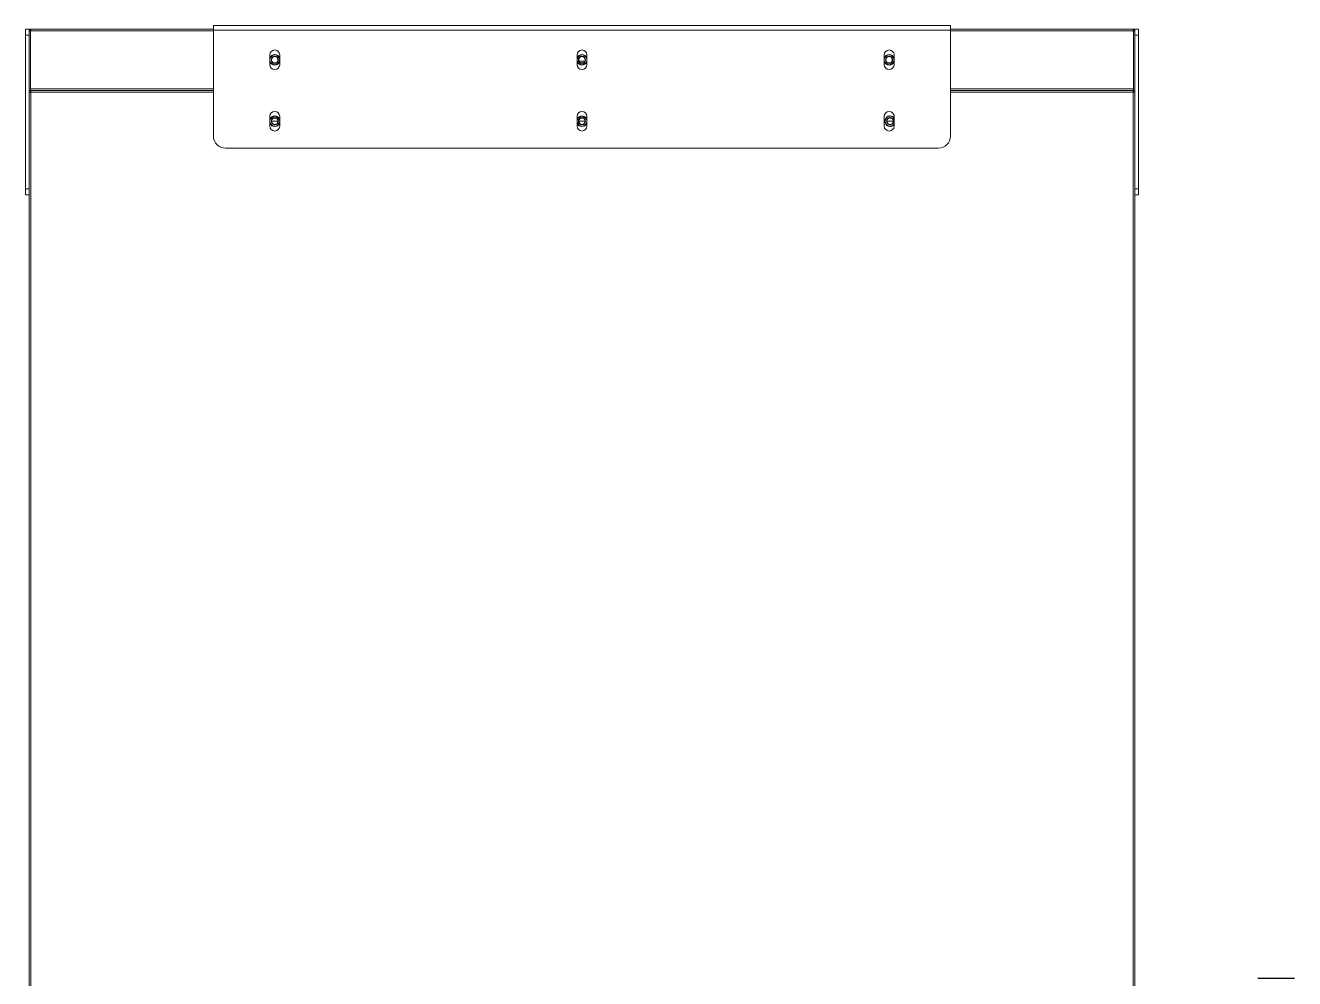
# Model space of a CAD drawing. Header units: millimetres. Extents: x 845401 to 948039, y 511594 to 550263.
# Drawn here: x 923968 to 925001, y 545087 to 545863 of the extents above; entities that cross this region are included whole.
import ezdxf

# ---------------------------------------------------------------- set-up
doc = ezdxf.new("R2010")
doc.units = ezdxf.units.MM
doc.layers.add('A-剖-0.10mm.......SECT-L01', color=255, linetype='Continuous', lineweight=18)
doc.layers.add('粗实线', color=7, linetype='Continuous', lineweight=30)

# ---------------------------------------------------------------- blocks, each defined once
blk = doc.blocks.new('G$CB2AF450D')
at = {"layer": '粗实线'}
blk.add_line((6.4, 385), (36.4, 385), dxfattribs=at)
blk = doc.blocks.new('G$CD7FBC83E')
at = {"color": 253}
for p, q in [((1631.3, 2096.9), (1631.3, 2101.9)), ((1631.3, 2101.9), (1634.3, 2101.9)), ((1634.3, 2101.9), (1634.3, 2100.5)), ((1634.3, 2100.5), (1635.5, 2100.5)), ((1634.3, 2100.5), (1634.3, 2100.2)), ((1634.3, 2100.2), (1634.3, 2096.9)), ((1635.5, 2100.5), (1635.5, 2053.3)), ((1635.5, 2100.5), (1635.5, 2051.9)), ((1635.5, 2100.5), (1784.3, 2100.5)), ((1635.7, 2101.9), (1784.3, 2101.9)), ((1784.3, 2104.9), (2384.3, 2104.9)), ((1784.3, 2100.9), (1784.3, 2104.9)), ((1784.3, 2100.9), (1784.3, 2014.9)), ((2384.3, 2100.9), (1784.3, 2100.9)), ((2384.3, 2104.9), (2384.3, 2100.9)), ((2384.3, 2101.9), (2532.9, 2101.9)), ((2384.3, 2014.9), (2384.3, 2100.9)), ((2384.3, 2100.5), (2533, 2100.5)), ((2533, 2100.5), (2533, 2053.3)), ((2533.1, 2100.5), (2533.1, 2051.9)), ((2534.3, 2100.5), (2533.1, 2100.5)), ((2534.3, 2100.5), (2534.3, 2101.9)), ((2534.3, 2101.9), (2537.3, 2101.9)), ((2534.3, 2100.5), (2534.3, 2100.2)), ((2534.3, 2096.9), (2534.3, 2100.2)), ((2537.3, 2101.9), (2537.3, 2096.9)), ((1634.3, 2096.9), (1631.3, 2096.9)), ((1631.3, 2096.9), (1631.3, 1971.9)), ((1634.3, 2096.9), (1634.3, 1971.9)), ((1635.5, 2095.9), (1635.5, 2095.9)), ((1635.5, 2088), (1635.5, 2088)), ((2533.1, 2095.9), (2533, 2095.9)), ((2533, 2088), (2533.1, 2088)), ((2537.3, 2096.9), (2534.3, 2096.9)), ((2534.3, 2096.9), (2534.3, 1971.9)), ((2537.3, 2096.9), (2537.3, 1971.9)), ((1635.5, 2080.9), (1635.5, 2080.9)), ((1830.3, 2080.9), (1830.3, 2072.9)), ((1838.3, 2072.9), (1838.3, 2080.9)), ((2080.3, 2080.9), (2080.3, 2072.9)), ((2088.3, 2072.9), (2088.3, 2080.9)), ((2330.3, 2080.9), (2330.3, 2072.9)), ((2338.3, 2072.9), (2338.3, 2080.9)), ((2533.1, 2080.9), (2533, 2080.9)), ((1635.5, 2072.9), (1635.5, 2072.9)), ((2082, 2075.7), (2086.6, 2075.7)), ((2533, 2072.9), (2533.1, 2072.9)), ((2533.1, 2066.8), (2533, 2066.8)), ((2533.1, 2066.5), (2533, 2066.5)), ((1635.5, 2065.9), (1635.5, 2065.9)), ((1635.5, 2058), (1635.5, 2058)), ((2533.1, 2065.9), (2533, 2065.9)), ((2533, 2058), (2533.1, 2058)), ((1634.3, 2051.9), (1635.5, 2051.9)), ((1634.3, 2050.6), (1635.5, 2050.6)), ((1635.5, 2051.9), (1635.5, 2053.3)), ((1635.5, 2053.3), (1784.3, 2053.3)), ((1635.5, 2051.9), (1635.5, 2051.9)), ((1635.5, 2051.9), (1784.3, 2051.9)), ((1635.5, 2051.9), (1635.5, 2050.7)), ((1635.5, 2051.9), (1635.5, 2051.9)), ((1635.7, 2050.5), (1635.7, 1030.3)), ((1784.3, 2050.5), (1635.7, 2050.5)), ((2384.3, 2053.3), (2533, 2053.3)), ((2384.3, 2051.9), (2533, 2051.9)), ((2532.9, 2050.5), (2384.3, 2050.5)), ((2532.9, 1030.3), (2532.9, 2050.5)), ((2533, 2053.3), (2533, 2051.9)), ((2533, 2051.9), (2533.1, 2051.9)), ((2533, 2051.9), (2533, 2050.7)), ((2533, 2051.9), (2533.1, 2051.9)), ((2534.3, 2051.9), (2533.1, 2051.9)), ((2534.3, 2050.6), (2533.1, 2050.6)), ((1830.3, 2030.9), (1830.3, 2022.9)), ((1830.9, 2026.9), (1836.1, 2026.9)), ((1838.3, 2022.9), (1838.3, 2030.9)), ((2080.3, 2030.9), (2080.3, 2022.9)), ((2081.7, 2026.9), (2086.9, 2026.9)), ((2088.3, 2022.9), (2088.3, 2030.9)), ((2330.3, 2030.9), (2330.3, 2022.9)), ((2331.7, 2026.9), (2336.9, 2026.9)), ((2338.3, 2022.9), (2338.3, 2030.9)), ((1794.3, 2004.9), (2374.3, 2004.9)), ((1631.3, 1971.9), (1634.3, 1971.9)), ((1631.3, 1966.9), (1631.3, 1971.9)), ((1634.3, 1966.9), (1631.3, 1966.9)), ((1634.3, 1971.9), (1634.3, 1968.4)), ((1634.3, 1968.4), (1634.3, 1087.4)), ((2534.3, 1971.9), (2537.3, 1971.9)), ((2534.3, 1968.4), (2534.3, 1971.9)), ((2534.3, 1087.4), (2534.3, 1968.4)), ((2537.3, 1966.9), (2534.3, 1966.9)), ((2537.3, 1971.9), (2537.3, 1966.9))]:
    blk.add_line(p, q, dxfattribs=at)
for centre, radius in [((1834.3, 2076.9), 3.98), ((1834.3, 2076.9), 2.93), ((1834.3, 2076.9), 2.59), ((2084.3, 2076.9), 3.98), ((2084.3, 2076.9), 2.93), ((2084.3, 2076.9), 2.59), ((2334.3, 2076.9), 3.98), ((2334.3, 2076.9), 2.93), ((2334.3, 2076.9), 2.59), ((1833.5, 2026.9), 2.93), ((1833.5, 2026.9), 2.59), ((2084.3, 2026.9), 3.98), ((2084.3, 2026.9), 2.93), ((2084.3, 2026.9), 2.59), ((2334.3, 2026.9), 3.98), ((2334.3, 2026.9), 2.93), ((2334.3, 2026.9), 2.59)]:
    blk.add_circle(centre, radius, dxfattribs=at)
for centre, radius, start, end in [((1834.3, 2080.9), 4, 0, 180), ((1834.3, 2076.9), 4.35, 90, 156.859), ((1834.3, 2076.9), 4.35, 23.141, 90), ((2084.3, 2080.9), 4, 0, 180), ((2084.3, 2076.9), 4.35, 90, 156.859), ((2084.3, 2076.9), 4.35, 23.141, 90), ((2334.3, 2080.9), 4, 0, 180), ((2334.3, 2076.9), 4.35, 90, 156.859), ((2334.3, 2076.9), 4.35, 23.141, 90), ((1834.3, 2076.9), 4.35, 203.141, 336.859), ((1834.3, 2072.9), 4, 180, 0), ((2084.3, 2076.9), 4.35, 203.141, 336.859), ((2084.3, 2072.9), 4, 180, 0), ((2334.3, 2076.9), 4.35, 203.141, 336.859), ((2334.3, 2072.9), 4, 180, 0), ((1635.7, 2053.3), 0.2, 180, 229.7258), ((2532.9, 2053.3), 0.2, 310.2742, 0), ((1834.3, 2030.9), 4, 0, 180), ((1833.5, 2026.9), 4.35, 0, 138.2394), ((1833.5, 2026.9), 3.98, 215.385, 144.615), ((1833.5, 2026.9), 4.35, 221.7606, 0), ((2084.3, 2030.9), 4, 0, 180), ((2084.3, 2026.9), 4.35, 23.141, 156.859), ((2084.3, 2026.9), 4.35, 203.141, 336.859), ((2334.3, 2030.9), 4, 0, 180), ((2334.3, 2026.9), 4.35, 23.141, 156.859), ((2334.3, 2026.9), 4.35, 203.141, 336.859), ((1794.3, 2014.9), 10, 180, 270), ((1834.3, 2022.9), 4, 180, 0), ((2084.3, 2022.9), 4, 180, 0), ((2334.3, 2022.9), 4, 180, 0), ((2374.3, 2014.9), 10, 270, 0)]:
    blk.add_arc(centre, radius, start, end, dxfattribs=at)
for points, knots in [([(1635.7, 2101.9), (1635.5, 2101.9), (1635.1, 2101.9), (1634.6, 2101.5), (1634.3, 2101.1), (1634.3, 2100.7), (1634.3, 2100.5)], [0, 0, 0, 0, 0.249991, 0.50002, 0.750011, 1, 1, 1, 1]), ([(1635.5, 2100.5), (1635.5, 2100.7), (1635.6, 2101.1), (1635.6, 2101.5), (1635.6, 2101.9), (1635.7, 2101.9), (1635.7, 2101.9)], [0, 0, 0, 0, 0.249988, 0.49998, 0.749985, 1, 1, 1, 1]), ([(1635.5, 2100.7), (1635.5, 2100.7), (1635.5, 2100.6), (1635.5, 2100.6), (1635.5, 2100.5), (1635.5, 2100.5)], [0, 0, 0, 0, 0.142592, 0.571221, 1, 1, 1, 1]), ([(2532.9, 2101.9), (2532.9, 2101.9), (2532.9, 2101.9), (2532.9, 2101.5), (2533, 2101.1), (2533, 2100.7), (2533, 2100.5)], [0, 0, 0, 0, 0.250015, 0.500021, 0.750011, 1, 1, 1, 1]), ([(2534.3, 2100.5), (2534.2, 2100.7), (2534.2, 2101.1), (2533.9, 2101.5), (2533.4, 2101.9), (2533, 2101.9), (2532.9, 2101.9)], [0, 0, 0, 0, 0.249989, 0.499989, 0.749996, 1, 1, 1, 1]), ([(2533.1, 2100.5), (2533.1, 2100.5), (2533.1, 2100.6), (2533, 2100.6), (2533, 2100.7), (2533, 2100.7)], [0, 0, 0, 0, 0.428796, 0.857518, 1, 1, 1, 1]), ([(1634.3, 2050.6), (1634.3, 2050.6), (1634.3, 2050.6), (1634.6, 2050.6), (1635.1, 2050.5), (1635.5, 2050.5), (1635.7, 2050.5)], [0, 0, 0, 0, 0.250013, 0.500002, 0.750014, 1, 1, 1, 1]), ([(1635.7, 2050.5), (1635.7, 2050.7), (1635.6, 2051.1), (1635.6, 2051.5), (1635.6, 2051.9), (1635.5, 2051.9), (1635.5, 2051.9)], [0, 0, 0, 0, 0.25, 0.499989, 0.749987, 1, 1, 1, 1]), ([(1635.7, 2050.5), (1635.7, 2050.5), (1635.6, 2050.6), (1635.6, 2050.7), (1635.6, 2050.7), (1635.5, 2050.7), (1635.5, 2050.7)], [0, 0, 0, 0, 0.249985, 0.499918, 0.750031, 1, 1, 1, 1]), ([(1635.5, 2050.6), (1635.5, 2050.6), (1635.5, 2050.6), (1635.5, 2050.6), (1635.6, 2050.5), (1635.6, 2050.5), (1635.7, 2050.5)], [0, 0, 0, 0, 0.249951, 0.499984, 0.750017, 1, 1, 1, 1]), ([(2533, 2051.9), (2533, 2051.9), (2533, 2051.9), (2532.9, 2051.5), (2532.9, 2051.1), (2532.9, 2050.7), (2532.9, 2050.5)], [0, 0, 0, 0, 0.250014, 0.50001, 0.75, 1, 1, 1, 1]), ([(2533, 2050.7), (2533, 2050.7), (2533, 2050.7), (2532.9, 2050.7), (2532.9, 2050.6), (2532.9, 2050.5), (2532.9, 2050.5)], [0, 0, 0, 0, 0.250003, 0.500049, 0.750015, 1, 1, 1, 1]), ([(2532.9, 2050.5), (2533, 2050.5), (2533.4, 2050.5), (2533.9, 2050.6), (2534.2, 2050.6), (2534.2, 2050.6), (2534.3, 2050.6)], [0, 0, 0, 0, 0.25, 0.49999, 0.749987, 1, 1, 1, 1]), ([(2532.9, 2050.5), (2532.9, 2050.5), (2532.9, 2050.5), (2533, 2050.6), (2533.1, 2050.6), (2533.1, 2050.6), (2533.1, 2050.6)], [0, 0, 0, 0, 0.249989, 0.499959, 0.750043, 1, 1, 1, 1])]:
    blk.add_open_spline(points, degree=3, knots=knots, dxfattribs=at)
blk = doc.blocks.new('A$Cfbd32609')
at = {"layer": 'A-剖-0.10mm.......SECT-L01', "color": 2, "xscale": -1}
blk.add_blockref('G$CD7FBC83E', (3198.1, 0, -9.9), dxfattribs=at)
at = {"layer": 'A-剖-0.10mm.......SECT-L01', "xscale": -1}
blk.add_blockref('G$CB2AF450D', (1700.2, 943.9, -9.9), dxfattribs=at)

msp = doc.modelspace()

# ---------------------------------------------------------------- block references
at = {"layer": 'A-剖-0.10mm.......SECT-L01'}
msp.add_blockref('A$Cfbd32609', (923307.4, 543757.9, 9.9), dxfattribs=at)

doc.saveas('drawing.dxf')
